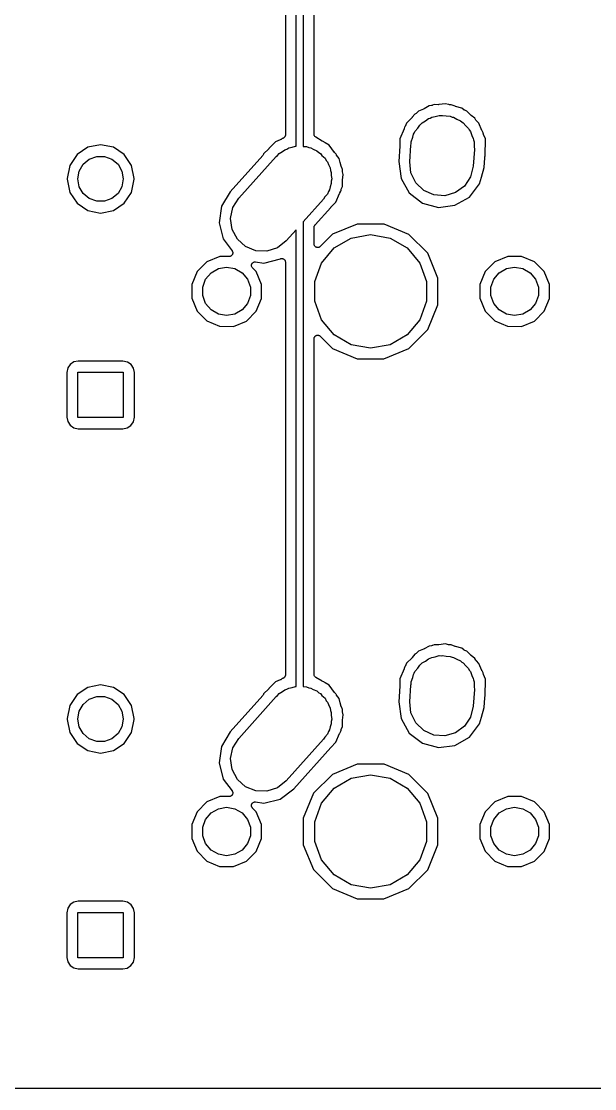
# Model space of a CAD drawing. Extents: x 29 to 257, y -104 to -29.
# Drawn here: x 82.93 to 103.15, y -104.32 to -66.67 of the extents above; entities that cross this region are included whole.
import ezdxf

# ---------------------------------------------------------------- set-up
doc = ezdxf.new("R2010")
doc.units = 0
doc.header["$MEASUREMENT"] = 0
doc.layers.add('BLACK', color=7, linetype='CONTINUOUS')

msp = doc.modelspace()

# ---------------------------------------------------------------- linework, layer by layer
at = {"layer": 'Black'}
for p, q in [((92.875, -54.6952), (92.875, -71.0895)), ((92.625, -71.0812), (92.625, -54.9739)), ((92.244, -56.1166), (92.244, -70.6794)), ((93.256, -70.655), (93.256, -60.0012)), ((97.4189, -69.6407), (97.4029, -69.6457)), ((97.4353, -69.6371), (97.4189, -69.6407)), ((97.4918, -69.6137), (97.4353, -69.6371)), ((97.6427, -69.6139), (97.4918, -69.6137)), ((97.6508, -69.6125), (97.6427, -69.6139)), ((97.659, -69.6128), (97.6508, -69.6125)), ((97.896, -69.5825), (97.659, -69.6128)), ((97.9966, -69.6098), (97.896, -69.5825)), ((98.0133, -69.6113), (97.9966, -69.6098)), ((98.0298, -69.6142), (98.0133, -69.6113)), ((98.0909, -69.6143), (98.0298, -69.6142)), ((98.2303, -69.6722), (98.0909, -69.6143)), ((96.8051, -69.9486), (96.7202, -70.0585)), ((96.853, -69.9212), (96.8051, -69.9486)), ((96.8658, -69.9105), (96.853, -69.9212)), ((96.8796, -69.9009), (96.8658, -69.9105)), ((96.938, -69.8425), (96.8796, -69.9009)), ((97.1182, -69.7681), (96.938, -69.8425)), ((97.1251, -69.7637), (97.1182, -69.7681)), ((97.1328, -69.7609), (97.1251, -69.7637)), ((97.3142, -69.657), (97.1328, -69.7609)), ((97.4029, -69.6457), (97.3142, -69.657)), ((97.531, -70.0364), (97.6717, -69.9959)), ((97.6717, -69.9959), (97.7356, -70.0003)), ((97.7356, -70.0003), (97.79, -69.9907)), ((97.79, -69.9907), (97.9142, -70.0126)), ((97.9142, -70.0126), (98.0615, -70.0228)), ((98.2383, -69.6739), (98.2303, -69.6722)), ((98.2457, -69.6774), (98.2383, -69.6739)), ((98.4622, -69.7362), (98.2457, -69.6774)), ((98.5389, -69.7955), (98.4622, -69.7362)), ((98.5538, -69.8033), (98.5389, -69.7955)), ((98.5679, -69.8123), (98.5538, -69.8033)), ((98.6442, -69.844), (98.5679, -69.8123)), ((98.7819, -69.982), (98.6442, -69.844)), ((98.7886, -69.9867), (98.7819, -69.982)), ((98.7941, -69.9927), (98.7886, -69.9867)), ((98.9264, -70.0949), (98.7941, -69.9927)), ((96.4581, -70.393), (96.4503, -70.4078)), ((96.4671, -70.3789), (96.4581, -70.393)), ((96.514, -70.2658), (96.4671, -70.3789)), ((96.7095, -70.0707), (96.514, -70.2658)), ((96.7142, -70.064), (96.7095, -70.0707)), ((96.7202, -70.0585), (96.7142, -70.064)), ((96.9096, -70.4391), (96.9804, -70.3339)), ((96.9804, -70.3339), (97.0252, -70.3012)), ((97.0252, -70.3012), (97.0641, -70.2549)), ((97.0641, -70.2549), (97.1837, -70.1858)), ((97.1837, -70.1858), (97.2962, -70.1039)), ((97.2962, -70.1039), (97.3548, -70.0871)), ((97.3548, -70.0871), (97.4038, -70.0588)), ((97.4038, -70.0588), (97.531, -70.0364)), ((98.0615, -70.0228), (98.1205, -70.049)), ((98.1205, -70.049), (98.1762, -70.0588)), ((98.1762, -70.0588), (98.2882, -70.1234)), ((98.2882, -70.1234), (98.4186, -70.1813)), ((98.4186, -70.1813), (98.4635, -70.2247)), ((98.4635, -70.2247), (98.5159, -70.2549)), ((98.5159, -70.2549), (98.6047, -70.3607)), ((98.6047, -70.3607), (98.6999, -70.4525)), ((98.9607, -70.1548), (98.9264, -70.0949)), ((98.9714, -70.1677), (98.9607, -70.1548)), ((98.981, -70.1814), (98.9714, -70.1677)), ((99.0675, -70.268), (98.981, -70.1814)), ((99.1729, -70.5233), (99.0675, -70.268)), ((92.2143, -70.761), (92.201, -70.7721)), ((92.2167, -70.7568), (92.2143, -70.761)), ((92.2202, -70.7534), (92.2167, -70.7568)), ((92.2277, -70.7378), (92.2202, -70.7534)), ((92.2363, -70.7228), (92.2277, -70.7378)), ((92.2372, -70.718), (92.2363, -70.7228)), ((92.2393, -70.7136), (92.2372, -70.718)), ((92.241, -70.6964), (92.2393, -70.7136)), ((92.244, -70.6794), (92.241, -70.6964)), ((93.2597, -70.676), (93.256, -70.655)), ((93.2632, -70.6971), (93.2597, -70.676)), ((93.2635, -70.6977), (93.2632, -70.6971)), ((93.2637, -70.6984), (93.2635, -70.6977)), ((93.2744, -70.717), (93.2637, -70.6984)), ((93.2848, -70.7355), (93.2744, -70.717)), ((93.2853, -70.736), (93.2848, -70.7355)), ((93.2857, -70.7366), (93.2853, -70.736)), ((93.3021, -70.7504), (93.2857, -70.7366)), ((93.3183, -70.7643), (93.3021, -70.7504)), ((93.5418, -70.8967), (93.3183, -70.7643)), ((96.4309, -70.4661), (96.2843, -70.8191)), ((96.4326, -70.4581), (96.4309, -70.4661)), ((96.4361, -70.4507), (96.4326, -70.4581)), ((96.4464, -70.4128), (96.4361, -70.4507)), ((96.4503, -70.4078), (96.4464, -70.4128)), ((96.6779, -70.9239), (96.7355, -70.7656)), ((96.7355, -70.7656), (96.7622, -70.658)), ((96.7622, -70.658), (96.7893, -70.6178)), ((96.7893, -70.6178), (96.812, -70.5554)), ((96.812, -70.5554), (96.9096, -70.4391)), ((98.6999, -70.4525), (98.7253, -70.5045)), ((98.7253, -70.5045), (98.768, -70.5554)), ((98.768, -70.5554), (98.8199, -70.698)), ((98.8199, -70.698), (98.8715, -70.8035)), ((99.1773, -70.5302), (99.1729, -70.5233)), ((99.1801, -70.5379), (99.1773, -70.5302)), ((99.218, -70.604), (99.1801, -70.5379)), ((99.2211, -70.6282), (99.218, -70.604)), ((99.226, -70.6442), (99.2211, -70.6282)), ((99.2297, -70.6605), (99.226, -70.6442)), ((99.2963, -70.8218), (99.2297, -70.6605)), ((85.274, -71.1168), (84.8917, -71.3723)), ((85.725, -71.0271), (85.274, -71.1168)), ((86.176, -71.1168), (85.725, -71.0271)), ((86.5583, -71.3723), (86.176, -71.1168)), ((91.898, -70.9225), (91.6604, -71.1597)), ((92.0637, -70.8541), (91.898, -70.9225)), ((92.0772, -70.8455), (92.0637, -70.8541)), ((92.0914, -70.8383), (92.0772, -70.8455)), ((92.1346, -70.806), (92.0914, -70.8383)), ((92.1485, -70.8024), (92.1346, -70.806)), ((92.1642, -70.7953), (92.1485, -70.8024)), ((92.1805, -70.7894), (92.1642, -70.7953)), ((92.1842, -70.7862), (92.1805, -70.7894)), ((92.1887, -70.7842), (92.1842, -70.7862)), ((92.201, -70.7721), (92.1887, -70.7842)), ((92.2934, -71.1794), (92.3638, -71.1388)), ((92.3638, -71.1388), (92.4808, -71.1182)), ((92.4808, -71.1182), (92.5969, -71.0802)), ((92.5969, -71.0802), (92.625, -71.0812)), ((92.875, -71.0895), (92.9874, -71.0932)), ((92.9874, -71.0932), (93.0732, -71.1277)), ((93.0732, -71.1277), (93.1362, -71.1388)), ((93.1362, -71.1388), (93.2174, -71.1857)), ((93.5502, -70.8999), (93.5418, -70.8967)), ((93.5578, -70.9048), (93.5502, -70.8999)), ((93.6042, -70.924), (93.5578, -70.9048)), ((93.6165, -70.9364), (93.6042, -70.924)), ((93.6296, -70.9456), (93.6165, -70.9364)), ((93.6417, -70.9559), (93.6296, -70.9456)), ((93.7883, -71.0428), (93.6417, -70.9559)), ((93.9803, -71.299), (93.7883, -71.0428)), ((96.2837, -71.0718), (96.2458, -71.6215)), ((96.284, -71.0632), (96.2833, -71.0674)), ((96.2833, -71.0674), (96.2837, -71.0718)), ((96.2843, -70.8191), (96.284, -71.0632)), ((96.6273, -71.628), (96.668, -71.0372)), ((96.668, -71.0372), (96.6779, -70.9976)), ((96.6779, -70.9976), (96.6779, -70.9239)), ((98.8715, -70.8035), (98.8769, -70.8546)), ((98.8769, -70.8546), (98.9021, -70.9239)), ((98.9021, -70.9239), (98.9021, -71.0924)), ((98.9021, -71.0924), (98.9127, -71.192)), ((99.2957, -71.4209), (99.2963, -70.8218)), ((84.8917, -71.3723), (84.6362, -71.7546)), ((85.325, -71.5354), (85.5861, -71.4403)), ((85.5861, -71.4403), (85.8639, -71.4403)), ((85.8639, -71.4403), (86.125, -71.5354)), ((86.8138, -71.7546), (86.5583, -71.3723)), ((91.4431, -71.4015), (90.2932, -72.683)), ((90.5973, -72.9147), (91.918, -71.4427)), ((91.4544, -71.3833), (91.4431, -71.4015)), ((91.4659, -71.3653), (91.4544, -71.3833)), ((91.474, -71.3458), (91.4659, -71.3653)), ((91.6542, -71.1659), (91.474, -71.3458)), ((91.6563, -71.163), (91.6542, -71.1659)), ((91.6591, -71.1608), (91.6563, -71.163)), ((91.6594, -71.1604), (91.6591, -71.1608)), ((91.6604, -71.1597), (91.6594, -71.1604)), ((91.918, -71.4427), (91.9637, -71.4069)), ((91.9637, -71.4069), (92.0241, -71.3349)), ((92.0241, -71.3349), (92.1432, -71.2662)), ((92.1432, -71.2662), (92.2255, -71.2016)), ((92.2255, -71.2016), (92.2934, -71.1794)), ((93.2174, -71.1857), (93.3499, -71.2389)), ((93.3499, -71.2389), (93.4225, -71.3041)), ((93.4225, -71.3041), (93.4759, -71.3349)), ((93.4759, -71.3349), (93.5339, -71.4041)), ((93.5339, -71.4041), (93.6407, -71.4999)), ((93.6407, -71.4999), (93.6868, -71.5863)), ((93.9868, -71.3051), (93.9803, -71.299)), ((93.992, -71.3125), (93.9868, -71.3051)), ((94.0275, -71.348), (93.992, -71.3125)), ((94.0341, -71.3642), (94.0275, -71.348)), ((94.0427, -71.3776), (94.0341, -71.3642)), ((94.0499, -71.3919), (94.0427, -71.3776)), ((94.1401, -71.5122), (94.0499, -71.3919)), ((94.1771, -71.6567), (94.1401, -71.5122)), ((98.9127, -71.192), (98.872, -71.7828)), ((99.2507, -71.8287), (99.274, -71.4905)), ((99.274, -71.4905), (99.279, -71.4705)), ((99.279, -71.4705), (99.2834, -71.4505)), ((99.2834, -71.4505), (99.2957, -71.4209)), ((84.6362, -71.7546), (84.544, -72.2181)), ((84.9732, -71.9546), (85.1122, -71.714)), ((85.1122, -71.714), (85.325, -71.5354)), ((86.125, -71.5354), (86.3378, -71.714)), ((86.3378, -71.714), (86.4768, -71.9546)), ((86.906, -72.2181), (86.8138, -71.7546)), ((93.6868, -71.5863), (93.728, -71.6354)), ((93.728, -71.6354), (93.7601, -71.7234)), ((93.7601, -71.7234), (93.8247, -71.8445)), ((93.8247, -71.8445), (93.8379, -71.9373)), ((94.2107, -71.7882), (94.1771, -71.6567)), ((94.2144, -71.7964), (94.2107, -71.7882)), ((94.2164, -71.8052), (94.2144, -71.7964)), ((94.2563, -71.9018), (94.2164, -71.8052)), ((96.2458, -71.6215), (96.322, -72.216)), ((96.6685, -72.0165), (96.6273, -71.628)), ((98.872, -71.7828), (98.7778, -72.162)), ((99.1574, -72.1723), (99.2507, -71.8287)), ((84.544, -72.2181), (84.544, -72.2444)), ((84.544, -72.2444), (84.6362, -72.7079)), ((84.925, -72.2282), (84.9732, -71.9546)), ((84.925, -72.2343), (84.925, -72.2282)), ((84.9732, -72.5079), (84.925, -72.2343)), ((86.4768, -71.9546), (86.525, -72.2282)), ((86.525, -72.2343), (86.4768, -72.5079)), ((86.525, -72.2282), (86.525, -72.2343)), ((86.8138, -72.7079), (86.906, -72.2444)), ((86.906, -72.2444), (86.906, -72.2181)), ((93.8379, -71.9373), (93.8621, -72.0039)), ((93.8621, -72.0039), (93.8621, -72.1076)), ((93.8621, -72.1076), (93.8798, -72.2313)), ((93.8798, -72.2313), (93.8621, -72.3149)), ((94.2562, -71.95), (94.2563, -71.9018)), ((94.259, -71.9657), (94.2562, -71.95)), ((94.2572, -72.2783), (94.2855, -72.0806)), ((94.2602, -71.9816), (94.259, -71.9657)), ((94.2855, -72.0806), (94.2602, -71.9816)), ((96.322, -72.216), (96.6136, -72.7251)), ((96.8401, -72.3675), (96.6685, -72.0165)), ((98.7778, -72.162), (98.5596, -72.4861)), ((99.0936, -72.4072), (99.1574, -72.1723)), ((85.1122, -72.7485), (84.9732, -72.5079)), ((86.4768, -72.5079), (86.3378, -72.7485)), ((93.7992, -72.6136), (93.7601, -72.6764)), ((93.8215, -72.5078), (93.7992, -72.6136)), ((93.8621, -72.3961), (93.8215, -72.5078)), ((93.8621, -72.3149), (93.8621, -72.3961)), ((94.2023, -72.6613), (94.207, -72.6286)), ((94.207, -72.6286), (94.212, -72.6134)), ((94.212, -72.6134), (94.2155, -72.5979)), ((94.2155, -72.5979), (94.2557, -72.5009)), ((94.2557, -72.5009), (94.2559, -72.2962)), ((94.2559, -72.2962), (94.2575, -72.2873)), ((94.2575, -72.2873), (94.2572, -72.2783)), ((97.1214, -72.6387), (96.8401, -72.3675)), ((97.4785, -72.7972), (97.1214, -72.6387)), ((98.5596, -72.4861), (98.2438, -72.7161)), ((98.7349, -72.8714), (99.0936, -72.4072)), ((84.6362, -72.7079), (84.8917, -73.0902)), ((85.325, -72.9271), (85.1122, -72.7485)), ((85.5861, -73.0222), (85.325, -72.9271)), ((85.8639, -73.0222), (85.5861, -73.0222)), ((86.125, -72.9271), (85.8639, -73.0222)), ((86.3378, -72.7485), (86.125, -72.9271)), ((86.5583, -73.0902), (86.8138, -72.7079)), ((90.2932, -72.683), (89.9877, -73.1987)), ((90.3908, -73.2464), (90.5973, -72.9147)), ((93.5927, -72.9453), (92.875, -73.7452)), ((93.6396, -72.87), (93.5927, -72.9453)), ((93.728, -72.7646), (93.6396, -72.87)), ((93.7601, -72.6764), (93.728, -72.7646)), ((94.026, -73.0542), (94.1547, -72.7441)), ((94.1547, -72.7441), (94.1596, -72.7365)), ((94.1596, -72.7365), (94.1628, -72.7281)), ((94.1628, -72.7281), (94.2023, -72.6613)), ((96.6136, -72.7251), (97.0778, -73.0838)), ((97.8683, -72.8241), (97.4785, -72.7972)), ((98.2438, -72.7161), (97.8683, -72.8241)), ((98.2258, -73.163), (98.7349, -72.8714)), ((84.8917, -73.0902), (85.274, -73.3457)), ((85.274, -73.3457), (85.725, -73.4354)), ((85.725, -73.4354), (86.176, -73.3457)), ((86.176, -73.3457), (86.5583, -73.0902)), ((89.9877, -73.1987), (89.9045, -73.7794)), ((90.3102, -73.6287), (90.3908, -73.2464)), ((93.2885, -73.8549), (93.8409, -73.2392)), ((93.8409, -73.2392), (93.8437, -73.237)), ((93.8437, -73.237), (93.8457, -73.2341)), ((93.8457, -73.2341), (94.026, -73.0542)), ((97.0778, -73.0838), (97.644, -73.2375)), ((97.644, -73.2375), (98.2258, -73.163)), ((89.9045, -73.7794), (90.0499, -74.3478)), ((90.3653, -74.0155), (90.3102, -73.6287)), ((92.875, -73.7452), (92.875, -90.1395)), ((90.5493, -74.3601), (90.3653, -74.0155)), ((92.625, -74.0239), (92.272, -74.4173)), ((92.625, -90.1312), (92.625, -74.0239)), ((93.256, -73.9397), (93.2564, -73.9376)), ((93.256, -74.5286), (93.256, -73.9397)), ((93.2561, -73.9355), (93.2602, -73.916)), ((93.2564, -73.9376), (93.2561, -73.9355)), ((93.2602, -73.916), (93.2637, -73.8963)), ((93.2637, -73.8963), (93.2647, -73.8944)), ((93.2647, -73.8944), (93.2652, -73.8924)), ((93.2652, -73.8924), (93.2757, -73.8754)), ((93.2757, -73.8754), (93.2857, -73.8581)), ((93.2857, -73.8581), (93.2873, -73.8567)), ((93.2873, -73.8567), (93.2885, -73.8549)), ((94.7797, -73.8247), (93.9065, -74.1855)), ((95.7245, -73.8255), (94.7797, -73.8247)), ((96.597, -74.1878), (95.7245, -73.8255)), ((90.0499, -74.3478), (90.3626, -74.765)), ((90.8401, -74.6211), (90.5493, -74.3601)), ((92.272, -74.4173), (91.9645, -74.6584)), ((93.2589, -74.5449), (93.256, -74.5286)), ((93.9065, -74.1855), (93.4727, -74.6185)), ((93.9634, -74.6667), (94.5654, -74.3192)), ((94.5654, -74.3192), (95.25, -74.1985)), ((95.25, -74.1985), (95.9346, -74.3192)), ((95.9346, -74.3192), (96.5365, -74.6667)), ((97.2645, -74.8565), (96.597, -74.1878)), ((90.3709, -74.9048), (90.3616, -74.9159)), ((90.3626, -74.765), (90.3661, -74.7719)), ((90.3661, -74.7719), (90.371, -74.7778)), ((90.3735, -74.8976), (90.3709, -74.9048)), ((90.371, -74.7778), (90.376, -74.7914)), ((90.3777, -74.8911), (90.3735, -74.8976)), ((90.376, -74.7914), (90.3825, -74.8044)), ((90.381, -74.877), (90.3777, -74.8911)), ((90.386, -74.8633), (90.381, -74.877)), ((90.3825, -74.8044), (90.3834, -74.812)), ((90.3834, -74.812), (90.3861, -74.8192)), ((90.3861, -74.8192), (90.386, -74.8337)), ((90.386, -74.8337), (90.3878, -74.8482)), ((90.3878, -74.8482), (90.386, -74.8557)), ((90.386, -74.8557), (90.386, -74.8633)), ((91.2026, -74.7668), (90.8401, -74.6211)), ((91.5931, -74.7798), (91.2026, -74.7668)), ((91.9645, -74.6584), (91.5931, -74.7798)), ((93.2603, -74.5614), (93.2589, -74.5449)), ((93.2627, -74.5665), (93.2603, -74.5614)), ((93.2637, -74.572), (93.2627, -74.5665)), ((93.2719, -74.5864), (93.2637, -74.572)), ((93.2789, -74.6014), (93.2719, -74.5864)), ((93.2829, -74.6054), (93.2789, -74.6014)), ((93.2857, -74.6102), (93.2829, -74.6054)), ((93.2984, -74.6209), (93.2857, -74.6102)), ((93.3101, -74.6326), (93.2984, -74.6209)), ((93.3152, -74.635), (93.3101, -74.6326)), ((93.3195, -74.6386), (93.3152, -74.635)), ((93.335, -74.6442), (93.3195, -74.6386)), ((93.35, -74.6513), (93.335, -74.6442)), ((93.3556, -74.6517), (93.35, -74.6513)), ((93.3609, -74.6537), (93.3556, -74.6517)), ((93.3775, -74.6537), (93.3609, -74.6537)), ((93.394, -74.6551), (93.3775, -74.6537)), ((93.3994, -74.6537), (93.394, -74.6551)), ((93.4051, -74.6537), (93.3994, -74.6537)), ((93.4206, -74.648), (93.4051, -74.6537)), ((93.4366, -74.6438), (93.4206, -74.648)), ((93.4412, -74.6405), (93.4366, -74.6438)), ((93.4465, -74.6386), (93.4412, -74.6405)), ((93.4592, -74.628), (93.4465, -74.6386)), ((93.4727, -74.6185), (93.4592, -74.628)), ((93.5166, -75.1992), (93.9634, -74.6667)), ((96.5365, -74.6667), (96.9834, -75.1992)), ((97.6253, -75.7297), (97.2645, -74.8565)), ((89.4731, -75.155), (89.1263, -75.5013)), ((89.926, -74.9679), (89.4731, -75.155)), ((90.2609, -74.9682), (89.926, -74.9679)), ((90.2684, -74.9668), (90.2609, -74.9682)), ((90.2761, -74.9673), (90.2684, -74.9668)), ((90.29, -74.9631), (90.2761, -74.9673)), ((90.3043, -74.9606), (90.29, -74.9631)), ((90.311, -74.9567), (90.3043, -74.9606)), ((90.3183, -74.9545), (90.311, -74.9567)), ((90.3299, -74.9458), (90.3183, -74.9545)), ((90.3425, -74.9385), (90.3299, -74.9458)), ((90.3475, -74.9327), (90.3425, -74.9385)), ((90.3536, -74.928), (90.3475, -74.9327)), ((90.3616, -74.9159), (90.3536, -74.928)), ((91.0477, -75.2871), (91.0504, -75.2686)), ((91.0485, -75.2905), (91.0477, -75.2871)), ((91.0504, -75.2686), (91.052, -75.25)), ((91.052, -75.25), (91.0535, -75.2469)), ((91.0535, -75.2469), (91.054, -75.2434)), ((91.054, -75.2434), (91.0628, -75.227)), ((91.0628, -75.227), (91.0707, -75.21)), ((91.0707, -75.21), (91.0732, -75.2076)), ((91.0732, -75.2076), (91.0748, -75.2045)), ((91.0748, -75.2045), (91.0887, -75.1921)), ((91.0887, -75.1921), (91.1019, -75.1789)), ((91.1019, -75.1789), (91.1051, -75.1774)), ((91.1051, -75.1774), (91.1077, -75.1751)), ((91.1077, -75.1751), (91.125, -75.1681)), ((91.125, -75.1681), (91.1419, -75.1603)), ((91.1419, -75.1603), (91.1454, -75.16)), ((91.1454, -75.16), (91.1486, -75.1587)), ((91.1486, -75.1587), (91.1673, -75.1581)), ((91.1673, -75.1581), (91.1859, -75.1565)), ((91.1859, -75.1565), (91.1892, -75.1574)), ((91.1892, -75.1574), (91.1927, -75.1573)), ((91.1927, -75.1573), (91.4871, -75.1994)), ((91.4871, -75.1994), (92.0696, -75.0504)), ((92.0696, -75.0504), (92.0802, -75.0451)), ((92.0802, -75.0451), (92.0878, -75.0441)), ((92.0878, -75.0441), (92.0949, -75.0415)), ((92.0949, -75.0415), (92.1095, -75.0415)), ((92.1095, -75.0415), (92.124, -75.0398)), ((92.124, -75.0398), (92.1314, -75.0415)), ((92.1314, -75.0415), (92.1391, -75.0415)), ((92.1391, -75.0415), (92.1527, -75.0465)), ((92.1527, -75.0465), (92.1669, -75.0498)), ((92.1669, -75.0498), (92.1733, -75.054)), ((92.1733, -75.054), (92.1805, -75.0566)), ((92.1805, -75.0566), (92.1917, -75.066)), ((92.1917, -75.066), (92.2039, -75.074)), ((92.2039, -75.074), (92.2084, -75.0801)), ((92.2084, -75.0801), (92.2143, -75.085)), ((92.2143, -75.085), (92.2216, -75.0976)), ((92.2216, -75.0976), (92.2303, -75.1092)), ((92.2303, -75.1092), (92.2325, -75.1166)), ((92.2325, -75.1166), (92.2363, -75.1232)), ((92.2363, -75.1232), (92.2389, -75.1375)), ((92.2389, -75.1375), (92.2431, -75.1515)), ((92.2431, -75.1515), (92.2427, -75.1591)), ((92.2427, -75.1591), (92.244, -75.1666)), ((92.244, -75.1666), (92.244, -89.7294)), ((93.2789, -75.8524), (93.5166, -75.1992)), ((96.9834, -75.1992), (97.2211, -75.8524)), ((99.6331, -75.155), (99.2863, -75.5013)), ((100.086, -74.9679), (99.6331, -75.155)), ((100.576, -74.9683), (100.086, -74.9679)), ((101.029, -75.1563), (100.576, -74.9683)), ((101.375, -75.5031), (101.029, -75.1563)), ((89.1263, -75.5013), (88.9383, -75.9539)), ((89.4303, -75.7729), (89.621, -75.5457)), ((89.621, -75.5457), (89.8779, -75.3974)), ((89.8779, -75.3974), (90.17, -75.3458)), ((90.17, -75.3458), (90.4621, -75.3974)), ((90.4621, -75.3974), (90.719, -75.5457)), ((90.719, -75.5457), (90.9097, -75.7729)), ((91.0481, -75.2939), (91.0485, -75.2905)), ((91.053, -75.312), (91.0481, -75.2939)), ((91.0568, -75.3302), (91.053, -75.312)), ((91.0586, -75.3332), (91.0568, -75.3302)), ((91.0595, -75.3365), (91.0586, -75.3332)), ((91.0702, -75.3519), (91.0595, -75.3365)), ((91.0801, -75.3677), (91.0702, -75.3519)), ((91.0828, -75.3699), (91.0801, -75.3677)), ((91.0848, -75.3727), (91.0828, -75.3699)), ((91.215, -75.5031), (91.0848, -75.3727)), ((91.4021, -75.956), (91.215, -75.5031)), ((99.2863, -75.5013), (99.0983, -75.9539)), ((99.5903, -75.7729), (99.781, -75.5457)), ((99.781, -75.5457), (100.038, -75.3974)), ((100.038, -75.3974), (100.33, -75.3458)), ((100.33, -75.3458), (100.622, -75.3974)), ((100.622, -75.3974), (100.879, -75.5457)), ((100.879, -75.5457), (101.07, -75.7729)), ((101.562, -75.956), (101.375, -75.5031)), ((88.9383, -75.9539), (88.9379, -76.444)), ((89.3288, -76.0517), (89.4303, -75.7729)), ((90.9097, -75.7729), (91.0112, -76.0517)), ((91.4017, -76.4461), (91.4021, -75.956)), ((93.2789, -76.5476), (93.2789, -75.8524)), ((97.2211, -75.8524), (97.2211, -76.5476)), ((97.6247, -76.469), (97.6253, -75.7297)), ((99.0983, -75.9539), (99.0979, -76.444)), ((99.4888, -76.0517), (99.5903, -75.7729)), ((101.07, -75.7729), (101.171, -76.0517)), ((101.562, -76.4461), (101.562, -75.956)), ((89.3288, -76.3483), (89.3288, -76.0517)), ((89.4303, -76.6271), (89.3288, -76.3483)), ((91.0112, -76.3483), (90.9097, -76.6271)), ((91.0112, -76.0517), (91.0112, -76.3483)), ((99.4888, -76.3483), (99.4888, -76.0517)), ((99.5903, -76.6271), (99.4888, -76.3483)), ((101.171, -76.3483), (101.07, -76.6271)), ((101.171, -76.0517), (101.171, -76.3483)), ((88.9379, -76.444), (89.125, -76.8969)), ((89.621, -76.8543), (89.4303, -76.6271)), ((90.9097, -76.6271), (90.719, -76.8543)), ((91.2137, -76.8987), (91.4017, -76.4461)), ((93.5166, -77.2008), (93.2789, -76.5476)), ((97.2211, -76.5476), (96.9834, -77.2008)), ((97.2622, -77.547), (97.6245, -76.6745)), ((97.6245, -76.6745), (97.6247, -76.469)), ((99.0979, -76.444), (99.285, -76.8969)), ((99.781, -76.8543), (99.5903, -76.6271)), ((101.07, -76.6271), (100.879, -76.8543)), ((101.374, -76.8987), (101.562, -76.4461)), ((89.125, -76.8969), (89.4713, -77.2437)), ((89.8779, -77.0026), (89.621, -76.8543)), ((90.17, -77.0541), (89.8779, -77.0026)), ((90.4621, -77.0026), (90.17, -77.0541)), ((90.719, -76.8543), (90.4621, -77.0026)), ((90.8669, -77.245), (91.2137, -76.8987)), ((99.285, -76.8969), (99.6313, -77.2437)), ((100.038, -77.0026), (99.781, -76.8543)), ((100.33, -77.0541), (100.038, -77.0026)), ((100.622, -77.0026), (100.33, -77.0541)), ((100.879, -76.8543), (100.622, -77.0026)), ((101.027, -77.245), (101.374, -76.8987)), ((89.4713, -77.2437), (89.9239, -77.4317)), ((89.9239, -77.4317), (90.414, -77.4321)), ((90.414, -77.4321), (90.8669, -77.245)), ((93.9634, -77.7332), (93.5166, -77.2008)), ((96.9834, -77.2008), (96.5365, -77.7332)), ((99.6313, -77.2437), (100.084, -77.4317)), ((100.084, -77.4317), (100.574, -77.4321)), ((100.574, -77.4321), (101.027, -77.245)), ((93.256, -77.8711), (93.2589, -77.8547)), ((93.256, -79.0512), (93.256, -77.8711)), ((93.2589, -77.8547), (93.2604, -77.8381)), ((93.2604, -77.8381), (93.2627, -77.8331)), ((93.2627, -77.8331), (93.2637, -77.8276)), ((93.2637, -77.8276), (93.272, -77.8132)), ((93.272, -77.8132), (93.279, -77.7981)), ((93.279, -77.7981), (93.2829, -77.7942)), ((93.2829, -77.7942), (93.2857, -77.7894)), ((93.2857, -77.7894), (93.2985, -77.7787)), ((93.2985, -77.7787), (93.3102, -77.767)), ((93.3102, -77.767), (93.3153, -77.7646)), ((93.3153, -77.7646), (93.3195, -77.7611)), ((93.3195, -77.7611), (93.3351, -77.7554)), ((93.3351, -77.7554), (93.3502, -77.7484)), ((93.3502, -77.7484), (93.3557, -77.7479)), ((93.3557, -77.7479), (93.3609, -77.746)), ((93.3609, -77.746), (93.3776, -77.746)), ((93.3776, -77.746), (93.3942, -77.7445)), ((93.3942, -77.7445), (93.3995, -77.746)), ((93.3995, -77.746), (93.4051, -77.746)), ((93.4051, -77.746), (93.4207, -77.7517)), ((93.4207, -77.7517), (93.4368, -77.756)), ((93.4368, -77.756), (93.4413, -77.7592)), ((93.4413, -77.7592), (93.4465, -77.7611)), ((93.4465, -77.7611), (93.4592, -77.7718)), ((93.4592, -77.7718), (93.4729, -77.7813)), ((93.4729, -77.7813), (93.903, -78.2122)), ((94.5654, -78.0808), (93.9634, -77.7332)), ((96.5365, -77.7332), (95.9346, -78.0808)), ((96.5935, -78.2145), (97.2622, -77.547)), ((93.903, -78.2122), (94.7755, -78.5745)), ((95.25, -78.2015), (94.5654, -78.0808)), ((95.9346, -78.0808), (95.25, -78.2015)), ((95.7203, -78.5753), (96.5935, -78.2145)), ((84.9368, -78.6603), (84.7846, -78.6889)), ((86.5123, -78.6603), (84.9368, -78.6603)), ((86.6761, -78.6935), (86.5123, -78.6603)), ((94.7755, -78.5745), (95.7203, -78.5753)), ((84.5672, -78.9002), (84.534, -79.064)), ((84.6542, -78.7729), (84.5672, -78.9002)), ((84.7846, -78.6889), (84.6542, -78.7729)), ((84.925, -80.6512), (84.925, -79.0512)), ((84.925, -79.0512), (86.525, -79.0512)), ((86.525, -79.0512), (86.525, -80.6512)), ((86.8034, -78.7804), (86.6761, -78.6935)), ((86.8873, -78.9109), (86.8034, -78.7804)), ((86.916, -79.0631), (86.8873, -78.9109)), ((93.256, -89.705), (93.256, -79.0512)), ((84.534, -79.064), (84.534, -80.6394)), ((86.916, -80.6385), (86.916, -79.0631)), ((84.534, -80.6394), (84.5627, -80.7916)), ((84.5627, -80.7916), (84.6466, -80.9221)), ((84.6466, -80.9221), (84.7739, -81.009)), ((86.525, -80.6512), (84.925, -80.6512)), ((86.6654, -81.0136), (86.7958, -80.9296)), ((86.7958, -80.9296), (86.8828, -80.8023)), ((86.8828, -80.8023), (86.916, -80.6385)), ((84.7739, -81.009), (84.9377, -81.0422)), ((84.9377, -81.0422), (86.5132, -81.0422)), ((86.5132, -81.0422), (86.6654, -81.0136)), ((97.1182, -88.8181), (96.938, -88.8925)), ((97.1251, -88.8137), (97.1182, -88.8181)), ((97.1328, -88.8109), (97.1251, -88.8137)), ((97.3142, -88.707), (97.1328, -88.8109)), ((97.4029, -88.6957), (97.3142, -88.707)), ((97.4189, -88.6907), (97.4029, -88.6957)), ((97.4353, -88.6871), (97.4189, -88.6907)), ((97.4918, -88.6637), (97.4353, -88.6871)), ((97.6427, -88.6639), (97.4918, -88.6637)), ((97.6508, -88.6625), (97.6427, -88.6639)), ((97.659, -88.6628), (97.6508, -88.6625)), ((97.896, -88.6325), (97.659, -88.6628)), ((97.9966, -88.6598), (97.896, -88.6325)), ((98.0133, -88.6613), (97.9966, -88.6598)), ((98.0298, -88.6642), (98.0133, -88.6613)), ((98.0909, -88.6643), (98.0298, -88.6642)), ((98.2303, -88.7222), (98.0909, -88.6643)), ((98.2383, -88.7239), (98.2303, -88.7222)), ((98.2457, -88.7274), (98.2383, -88.7239)), ((98.4622, -88.7862), (98.2457, -88.7274)), ((98.5389, -88.8455), (98.4622, -88.7862)), ((96.7095, -89.1207), (96.514, -89.3158)), ((96.7142, -89.114), (96.7095, -89.1207)), ((96.7202, -89.1085), (96.7142, -89.114)), ((96.8051, -88.9986), (96.7202, -89.1085)), ((96.853, -88.9712), (96.8051, -88.9986)), ((96.8658, -88.9605), (96.853, -88.9712)), ((96.8796, -88.9509), (96.8658, -88.9605)), ((96.938, -88.8925), (96.8796, -88.9509)), ((97.1837, -89.2358), (97.2962, -89.1539)), ((97.2962, -89.1539), (97.3548, -89.1371)), ((97.3548, -89.1371), (97.4038, -89.1088)), ((97.4038, -89.1088), (97.531, -89.0864)), ((97.531, -89.0864), (97.6717, -89.0459)), ((97.6717, -89.0459), (97.7356, -89.0503)), ((97.7356, -89.0503), (97.79, -89.0407)), ((97.79, -89.0407), (97.9142, -89.0626)), ((97.9142, -89.0626), (98.0615, -89.0728)), ((98.0615, -89.0728), (98.1205, -89.099)), ((98.1205, -89.099), (98.1762, -89.1088)), ((98.1762, -89.1088), (98.2882, -89.1734)), ((98.2882, -89.1734), (98.4186, -89.2313)), ((98.5538, -88.8533), (98.5389, -88.8455)), ((98.5679, -88.8623), (98.5538, -88.8533)), ((98.6442, -88.894), (98.5679, -88.8623)), ((98.7819, -89.032), (98.6442, -88.894)), ((98.7886, -89.0367), (98.7819, -89.032)), ((98.7941, -89.0427), (98.7886, -89.0367)), ((98.9264, -89.1449), (98.7941, -89.0427)), ((98.9607, -89.2048), (98.9264, -89.1449)), ((98.9714, -89.2177), (98.9607, -89.2048)), ((96.4309, -89.5161), (96.2843, -89.8691)), ((96.4326, -89.5081), (96.4309, -89.5161)), ((96.4361, -89.5007), (96.4326, -89.5081)), ((96.4464, -89.4628), (96.4361, -89.5007)), ((96.4503, -89.4578), (96.4464, -89.4628)), ((96.4581, -89.443), (96.4503, -89.4578)), ((96.4671, -89.4289), (96.4581, -89.443)), ((96.514, -89.3158), (96.4671, -89.4289)), ((96.812, -89.6054), (96.9096, -89.4891)), ((96.9096, -89.4891), (96.9804, -89.3839)), ((96.9804, -89.3839), (97.0252, -89.3512)), ((97.0252, -89.3512), (97.0641, -89.3049)), ((97.0641, -89.3049), (97.1837, -89.2358)), ((98.4186, -89.2313), (98.4635, -89.2747)), ((98.4635, -89.2747), (98.5159, -89.3049)), ((98.5159, -89.3049), (98.6047, -89.4107)), ((98.6047, -89.4107), (98.6999, -89.5025)), ((98.6999, -89.5025), (98.7253, -89.5545)), ((98.7253, -89.5545), (98.768, -89.6054)), ((98.981, -89.2314), (98.9714, -89.2177)), ((99.0675, -89.318), (98.981, -89.2314)), ((99.1729, -89.5733), (99.0675, -89.318)), ((99.1773, -89.5802), (99.1729, -89.5733)), ((99.1801, -89.5879), (99.1773, -89.5802)), ((99.218, -89.654), (99.1801, -89.5879)), ((92.0637, -89.9041), (91.898, -89.9725)), ((92.0772, -89.8955), (92.0637, -89.9041)), ((92.0914, -89.8883), (92.0772, -89.8955)), ((92.1346, -89.856), (92.0914, -89.8883)), ((92.1485, -89.8524), (92.1346, -89.856)), ((92.1642, -89.8453), (92.1485, -89.8524)), ((92.1805, -89.8394), (92.1642, -89.8453)), ((92.1842, -89.8362), (92.1805, -89.8394)), ((92.1887, -89.8342), (92.1842, -89.8362)), ((92.201, -89.8221), (92.1887, -89.8342)), ((92.2143, -89.811), (92.201, -89.8221)), ((92.2167, -89.8068), (92.2143, -89.811)), ((92.2202, -89.8034), (92.2167, -89.8068)), ((92.2277, -89.7878), (92.2202, -89.8034)), ((92.2363, -89.7728), (92.2277, -89.7878)), ((92.2372, -89.768), (92.2363, -89.7728)), ((92.2393, -89.7636), (92.2372, -89.768)), ((92.241, -89.7464), (92.2393, -89.7636)), ((92.244, -89.7294), (92.241, -89.7464)), ((93.2597, -89.726), (93.256, -89.705)), ((93.2632, -89.7471), (93.2597, -89.726)), ((93.2635, -89.7477), (93.2632, -89.7471)), ((93.2637, -89.7484), (93.2635, -89.7477)), ((93.2744, -89.767), (93.2637, -89.7484)), ((93.2848, -89.7855), (93.2744, -89.767)), ((93.2853, -89.786), (93.2848, -89.7855)), ((93.2857, -89.7866), (93.2853, -89.786)), ((93.3021, -89.8004), (93.2857, -89.7866)), ((93.3183, -89.8143), (93.3021, -89.8004)), ((93.5418, -89.9467), (93.3183, -89.8143)), ((93.5502, -89.9499), (93.5418, -89.9467)), ((93.5578, -89.9548), (93.5502, -89.9499)), ((93.6042, -89.974), (93.5578, -89.9548)), ((96.2843, -89.8691), (96.284, -90.1132)), ((96.6779, -89.9739), (96.7355, -89.8156)), ((96.7355, -89.8156), (96.7622, -89.708)), ((96.7622, -89.708), (96.7893, -89.6678)), ((96.7893, -89.6678), (96.812, -89.6054)), ((98.768, -89.6054), (98.8199, -89.748)), ((98.8199, -89.748), (98.8715, -89.8535)), ((98.8715, -89.8535), (98.8769, -89.9046)), ((98.8769, -89.9046), (98.9021, -89.9739)), ((99.2211, -89.6782), (99.218, -89.654)), ((99.226, -89.6942), (99.2211, -89.6782)), ((99.2297, -89.7105), (99.226, -89.6942)), ((99.2963, -89.8718), (99.2297, -89.7105)), ((99.2957, -90.4709), (99.2963, -89.8718)), ((85.274, -90.1668), (84.8917, -90.4223)), ((85.725, -90.0771), (85.274, -90.1668)), ((86.176, -90.1668), (85.725, -90.0771)), ((86.5583, -90.4223), (86.176, -90.1668)), ((91.6542, -90.2159), (91.474, -90.3958)), ((91.6563, -90.213), (91.6542, -90.2159)), ((91.6591, -90.2108), (91.6563, -90.213)), ((91.6594, -90.2104), (91.6591, -90.2108)), ((91.6604, -90.2097), (91.6594, -90.2104)), ((91.898, -89.9725), (91.6604, -90.2097)), ((92.0241, -90.3849), (92.1432, -90.3162)), ((92.1432, -90.3162), (92.2255, -90.2516)), ((92.2255, -90.2516), (92.2934, -90.2294)), ((92.2934, -90.2294), (92.3638, -90.1888)), ((92.3638, -90.1888), (92.4808, -90.1682)), ((92.4808, -90.1682), (92.5969, -90.1302)), ((92.5969, -90.1302), (92.625, -90.1312)), ((92.875, -90.1395), (92.9874, -90.1432)), ((92.9874, -90.1432), (93.0732, -90.1777)), ((93.0732, -90.1777), (93.1362, -90.1888)), ((93.1362, -90.1888), (93.2174, -90.2357)), ((93.2174, -90.2357), (93.3499, -90.2889)), ((93.3499, -90.2889), (93.4225, -90.3541)), ((93.6165, -89.9864), (93.6042, -89.974)), ((93.6296, -89.9956), (93.6165, -89.9864)), ((93.6417, -90.0059), (93.6296, -89.9956)), ((93.7883, -90.0928), (93.6417, -90.0059)), ((93.9803, -90.349), (93.7883, -90.0928)), ((96.2837, -90.1218), (96.2458, -90.6715)), ((96.284, -90.1132), (96.2833, -90.1174)), ((96.2833, -90.1174), (96.2837, -90.1218)), ((96.6273, -90.678), (96.668, -90.0872)), ((96.668, -90.0872), (96.6779, -90.0476)), ((96.6779, -90.0476), (96.6779, -89.9739)), ((98.9127, -90.242), (98.872, -90.8328)), ((98.9021, -89.9739), (98.9021, -90.1424)), ((98.9021, -90.1424), (98.9127, -90.242)), ((84.8917, -90.4223), (84.6362, -90.8046)), ((85.1122, -90.764), (85.325, -90.5854)), ((85.325, -90.5854), (85.5861, -90.4903)), ((85.5861, -90.4903), (85.8639, -90.4903)), ((85.8639, -90.4903), (86.125, -90.5854)), ((86.125, -90.5854), (86.3378, -90.764)), ((86.8138, -90.8046), (86.5583, -90.4223)), ((91.4431, -90.4515), (90.2932, -91.733)), ((90.5973, -91.9647), (91.918, -90.4927)), ((91.4544, -90.4333), (91.4431, -90.4515)), ((91.4659, -90.4153), (91.4544, -90.4333)), ((91.474, -90.3958), (91.4659, -90.4153)), ((91.918, -90.4927), (91.9637, -90.4569)), ((91.9637, -90.4569), (92.0241, -90.3849)), ((93.4225, -90.3541), (93.4759, -90.3849)), ((93.4759, -90.3849), (93.5339, -90.4541)), ((93.5339, -90.4541), (93.6407, -90.5499)), ((93.6407, -90.5499), (93.6868, -90.6363)), ((93.6868, -90.6363), (93.728, -90.6854)), ((93.728, -90.6854), (93.7601, -90.7734)), ((93.9868, -90.3551), (93.9803, -90.349)), ((93.992, -90.3625), (93.9868, -90.3551)), ((94.0275, -90.398), (93.992, -90.3625)), ((94.0341, -90.4142), (94.0275, -90.398)), ((94.0427, -90.4276), (94.0341, -90.4142)), ((94.0499, -90.4419), (94.0427, -90.4276)), ((94.1401, -90.5622), (94.0499, -90.4419)), ((94.1771, -90.7067), (94.1401, -90.5622)), ((94.2107, -90.8382), (94.1771, -90.7067)), ((94.1771, -90.7067), (94.1771, -90.7067)), ((96.2458, -90.6715), (96.322, -91.266)), ((96.6685, -91.0665), (96.6273, -90.678)), ((99.2507, -90.8787), (99.274, -90.5405)), ((99.274, -90.5405), (99.279, -90.5205)), ((99.279, -90.5205), (99.2834, -90.5005)), ((99.2834, -90.5005), (99.2957, -90.4709)), ((84.6362, -90.8046), (84.544, -91.2681)), ((84.925, -91.2782), (84.9732, -91.0046)), ((84.9732, -91.0046), (85.1122, -90.764)), ((86.3378, -90.764), (86.4768, -91.0046)), ((86.4768, -91.0046), (86.525, -91.2782)), ((86.906, -91.2681), (86.8138, -90.8046)), ((93.7601, -90.7734), (93.8247, -90.8945)), ((93.8247, -90.8945), (93.8379, -90.9873)), ((93.8379, -90.9873), (93.8621, -91.0539)), ((93.8621, -91.0539), (93.8621, -91.1576)), ((94.2144, -90.8464), (94.2107, -90.8382)), ((94.2164, -90.8552), (94.2144, -90.8464)), ((94.2563, -90.9518), (94.2164, -90.8552)), ((94.2562, -91), (94.2563, -90.9518)), ((94.259, -91.0157), (94.2562, -91)), ((94.2602, -91.0316), (94.259, -91.0157)), ((94.2855, -91.1306), (94.2602, -91.0316)), ((96.8401, -91.4175), (96.6685, -91.0665)), ((98.872, -90.8328), (98.7778, -91.212)), ((99.1574, -91.2223), (99.2507, -90.8787)), ((84.544, -91.2681), (84.544, -91.2944)), ((84.544, -91.2944), (84.6362, -91.7579)), ((84.925, -91.2843), (84.925, -91.2782)), ((84.9732, -91.5579), (84.925, -91.2843)), ((86.525, -91.2843), (86.4768, -91.5579)), ((86.525, -91.2782), (86.525, -91.2843)), ((86.8138, -91.7579), (86.906, -91.2944)), ((86.906, -91.2944), (86.906, -91.2681)), ((93.8621, -91.4461), (93.8215, -91.5578)), ((93.8621, -91.1576), (93.8798, -91.2813)), ((93.8798, -91.2813), (93.8621, -91.3649)), ((93.8621, -91.3649), (93.8621, -91.4461)), ((94.2557, -91.5509), (94.2559, -91.3462)), ((94.2559, -91.3462), (94.2575, -91.3373)), ((94.2572, -91.3283), (94.2855, -91.1306)), ((94.2575, -91.3373), (94.2572, -91.3283)), ((96.322, -91.266), (96.6136, -91.7751)), ((97.1214, -91.6887), (96.8401, -91.4175)), ((98.7778, -91.212), (98.5596, -91.5361)), ((98.7349, -91.9214), (99.0936, -91.4572)), ((99.0936, -91.4572), (99.1574, -91.2223)), ((84.6362, -91.7579), (84.8917, -92.1402)), ((85.1122, -91.7985), (84.9732, -91.5579)), ((85.325, -91.9771), (85.1122, -91.7985)), ((86.3378, -91.7985), (86.125, -91.9771)), ((86.4768, -91.5579), (86.3378, -91.7985)), ((86.5583, -92.1402), (86.8138, -91.7579)), ((90.2932, -91.733), (89.9877, -92.2487)), ((93.728, -91.8146), (93.6396, -91.92)), ((93.7601, -91.7264), (93.728, -91.8146)), ((93.7992, -91.6636), (93.7601, -91.7264)), ((93.8215, -91.5578), (93.7992, -91.6636)), ((94.026, -92.1042), (94.1547, -91.7941)), ((94.1547, -91.7941), (94.1596, -91.7865)), ((94.1596, -91.7865), (94.1628, -91.7781)), ((94.1628, -91.7781), (94.2023, -91.7113)), ((94.2023, -91.7113), (94.207, -91.6786)), ((94.207, -91.6786), (94.212, -91.6634)), ((94.212, -91.6634), (94.2155, -91.6479)), ((94.2155, -91.6479), (94.2557, -91.5509)), ((96.6136, -91.7751), (97.0778, -92.1338)), ((97.4785, -91.8472), (97.1214, -91.6887)), ((97.8683, -91.8741), (97.4785, -91.8472)), ((98.2438, -91.7661), (97.8683, -91.8741)), ((98.5596, -91.5361), (98.2438, -91.7661)), ((84.8917, -92.1402), (85.274, -92.3957)), ((85.5861, -92.0722), (85.325, -91.9771)), ((85.8639, -92.0722), (85.5861, -92.0722)), ((86.125, -91.9771), (85.8639, -92.0722)), ((86.176, -92.3957), (86.5583, -92.1402)), ((90.3908, -92.2964), (90.5973, -91.9647)), ((93.5927, -91.9953), (92.272, -93.4673)), ((93.6396, -91.92), (93.5927, -91.9953)), ((93.8457, -92.2841), (94.026, -92.1042)), ((97.0778, -92.1338), (97.644, -92.2875)), ((97.644, -92.2875), (98.2258, -92.213)), ((98.2258, -92.213), (98.7349, -91.9214)), ((85.274, -92.3957), (85.725, -92.4854)), ((85.725, -92.4854), (86.176, -92.3957)), ((89.9877, -92.2487), (89.9045, -92.8294)), ((90.3102, -92.6787), (90.3908, -92.2964)), ((92.5351, -93.7446), (93.8409, -92.2892)), ((93.8409, -92.2892), (93.8437, -92.287)), ((93.8437, -92.287), (93.8457, -92.2841)), ((89.9045, -92.8294), (90.0499, -93.3978)), ((90.3653, -93.0655), (90.3102, -92.6787)), ((94.7797, -92.8747), (93.9065, -93.2355)), ((95.7245, -92.8755), (94.7797, -92.8747)), ((96.597, -93.2378), (95.7245, -92.8755)), ((90.5493, -93.4101), (90.3653, -93.0655)), ((93.9065, -93.2355), (93.2378, -93.903)), ((94.5654, -93.3692), (95.25, -93.2485)), ((95.25, -93.2485), (95.9346, -93.3692)), ((97.2645, -93.9065), (96.597, -93.2378)), ((90.0499, -93.3978), (90.3626, -93.815)), ((90.8401, -93.6711), (90.5493, -93.4101)), ((91.2026, -93.8168), (90.8401, -93.6711)), ((91.9645, -93.7084), (91.5931, -93.8298)), ((92.272, -93.4673), (91.9645, -93.7084)), ((93.5166, -94.2492), (93.9634, -93.7167)), ((93.9634, -93.7167), (94.5654, -93.3692)), ((95.9346, -93.3692), (96.5365, -93.7167)), ((96.5365, -93.7167), (96.9834, -94.2492)), ((89.926, -94.0179), (89.4731, -94.205)), ((90.2609, -94.0182), (89.926, -94.0179)), ((90.2684, -94.0168), (90.2609, -94.0182)), ((90.2761, -94.0173), (90.2684, -94.0168)), ((90.29, -94.0131), (90.2761, -94.0173)), ((90.3043, -94.0106), (90.29, -94.0131)), ((90.311, -94.0067), (90.3043, -94.0106)), ((90.3183, -94.0045), (90.311, -94.0067)), ((90.3299, -93.9958), (90.3183, -94.0045)), ((90.3425, -93.9885), (90.3299, -93.9958)), ((90.3475, -93.9827), (90.3425, -93.9885)), ((90.3536, -93.978), (90.3475, -93.9827)), ((90.3616, -93.9659), (90.3536, -93.978)), ((90.3709, -93.9548), (90.3616, -93.9659)), ((90.3626, -93.815), (90.3661, -93.8219)), ((90.3661, -93.8219), (90.371, -93.8278)), ((90.3735, -93.9476), (90.3709, -93.9548)), ((90.371, -93.8278), (90.376, -93.8414)), ((90.3777, -93.9411), (90.3735, -93.9476)), ((90.376, -93.8414), (90.3825, -93.8544)), ((90.381, -93.927), (90.3777, -93.9411)), ((90.386, -93.9133), (90.381, -93.927)), ((90.3825, -93.8544), (90.3834, -93.862)), ((90.3834, -93.862), (90.3861, -93.8692)), ((90.3861, -93.8692), (90.386, -93.8837)), ((90.386, -93.8837), (90.3878, -93.8982)), ((90.3878, -93.8982), (90.386, -93.9057)), ((90.386, -93.9057), (90.386, -93.9133)), ((91.5931, -93.8298), (91.2026, -93.8168)), ((91.4871, -94.2494), (92.0554, -94.104)), ((92.0554, -94.104), (92.5351, -93.7446)), ((93.2378, -93.903), (92.8755, -94.7755)), ((97.6253, -94.7797), (97.2645, -93.9065)), ((100.086, -94.0179), (99.6331, -94.205)), ((100.576, -94.0183), (100.086, -94.0179)), ((101.029, -94.2063), (100.576, -94.0183)), ((89.4731, -94.205), (89.1263, -94.5513)), ((89.621, -94.5957), (89.8779, -94.4474)), ((89.8779, -94.4474), (90.17, -94.3958)), ((90.17, -94.3958), (90.4621, -94.4474)), ((90.4621, -94.4474), (90.719, -94.5957)), ((91.0477, -94.3371), (91.0504, -94.3186)), ((91.0485, -94.3405), (91.0477, -94.3371)), ((91.0481, -94.3439), (91.0485, -94.3405)), ((91.053, -94.362), (91.0481, -94.3439)), ((91.0504, -94.3186), (91.052, -94.3)), ((91.052, -94.3), (91.0535, -94.2969)), ((91.0568, -94.3802), (91.053, -94.362)), ((91.0535, -94.2969), (91.054, -94.2934)), ((91.054, -94.2934), (91.0628, -94.277)), ((91.0586, -94.3832), (91.0568, -94.3802)), ((91.0595, -94.3865), (91.0586, -94.3832)), ((91.0702, -94.4019), (91.0595, -94.3865)), ((91.0628, -94.277), (91.0707, -94.26)), ((91.0801, -94.4177), (91.0702, -94.4019)), ((91.0707, -94.26), (91.0732, -94.2576)), ((91.0732, -94.2576), (91.0748, -94.2545)), ((91.0748, -94.2545), (91.0887, -94.2421)), ((91.0828, -94.4199), (91.0801, -94.4177)), ((91.0848, -94.4227), (91.0828, -94.4199)), ((91.215, -94.5531), (91.0848, -94.4227)), ((91.0887, -94.2421), (91.1019, -94.2289)), ((91.1019, -94.2289), (91.1051, -94.2274)), ((91.1051, -94.2274), (91.1077, -94.2251)), ((91.1077, -94.2251), (91.125, -94.2181)), ((91.125, -94.2181), (91.1419, -94.2103)), ((91.1419, -94.2103), (91.1454, -94.21)), ((91.1454, -94.21), (91.1486, -94.2087)), ((91.1486, -94.2087), (91.1673, -94.2081)), ((91.1673, -94.2081), (91.1859, -94.2065)), ((91.1859, -94.2065), (91.1892, -94.2074)), ((91.1892, -94.2074), (91.1927, -94.2073)), ((91.1927, -94.2073), (91.4871, -94.2494)), ((93.2789, -94.9024), (93.5166, -94.2492)), ((96.9834, -94.2492), (97.2211, -94.9024)), ((99.6331, -94.205), (99.2863, -94.5513)), ((99.781, -94.5957), (100.038, -94.4474)), ((100.038, -94.4474), (100.33, -94.3958)), ((100.33, -94.3958), (100.622, -94.4474)), ((100.622, -94.4474), (100.879, -94.5957)), ((101.375, -94.5531), (101.029, -94.2063)), ((89.1263, -94.5513), (88.9383, -95.0039)), ((89.3288, -95.1017), (89.4303, -94.8229)), ((89.4303, -94.8229), (89.621, -94.5957)), ((90.719, -94.5957), (90.9097, -94.8229)), ((90.9097, -94.8229), (91.0112, -95.1017)), ((91.4021, -95.006), (91.215, -94.5531)), ((92.8755, -94.7755), (92.8747, -95.7203)), ((97.6247, -95.519), (97.6253, -94.7797)), ((99.2863, -94.5513), (99.0983, -95.0039)), ((99.4888, -95.1017), (99.5903, -94.8229)), ((99.5903, -94.8229), (99.781, -94.5957)), ((100.879, -94.5957), (101.07, -94.8229)), ((101.07, -94.8229), (101.171, -95.1017)), ((101.562, -95.006), (101.375, -94.5531)), ((88.9383, -95.0039), (88.9379, -95.494)), ((89.3288, -95.3983), (89.3288, -95.1017)), ((91.0112, -95.1017), (91.0112, -95.3983)), ((91.4017, -95.4961), (91.4021, -95.006)), ((93.2789, -95.5976), (93.2789, -94.9024)), ((97.2211, -94.9024), (97.2211, -95.5976)), ((99.0983, -95.0039), (99.0979, -95.494)), ((99.4888, -95.3983), (99.4888, -95.1017)), ((101.171, -95.1017), (101.171, -95.3983)), ((101.562, -95.4961), (101.562, -95.006)), ((88.9379, -95.494), (89.125, -95.9469)), ((89.4303, -95.6771), (89.3288, -95.3983)), ((91.0112, -95.3983), (90.9097, -95.6771)), ((91.3184, -95.6968), (91.4017, -95.4961)), ((93.5166, -96.2508), (93.2789, -95.5976)), ((97.2211, -95.5976), (96.9834, -96.2508)), ((97.6245, -95.7245), (97.6247, -95.519)), ((99.0979, -95.494), (99.285, -95.9469)), ((99.5903, -95.6771), (99.4888, -95.3983)), ((101.171, -95.3983), (101.07, -95.6771)), ((101.374, -95.9487), (101.562, -95.4961)), ((89.125, -95.9469), (89.4713, -96.2937)), ((89.621, -95.9043), (89.4303, -95.6771)), ((89.8779, -96.0526), (89.621, -95.9043)), ((90.719, -95.9043), (90.4621, -96.0526)), ((90.9097, -95.6771), (90.719, -95.9043)), ((90.8669, -96.295), (91.2137, -95.9487)), ((91.2137, -95.9487), (91.3184, -95.6968)), ((92.8747, -95.7203), (93.2355, -96.5935)), ((97.2622, -96.597), (97.6245, -95.7245)), ((99.285, -95.9469), (99.6313, -96.2937)), ((99.781, -95.9043), (99.5903, -95.6771)), ((100.038, -96.0526), (99.781, -95.9043)), ((100.879, -95.9043), (100.622, -96.0526)), ((101.07, -95.6771), (100.879, -95.9043)), ((101.027, -96.295), (101.374, -95.9487)), ((89.4713, -96.2937), (89.9239, -96.4817)), ((90.17, -96.1041), (89.8779, -96.0526)), ((90.4621, -96.0526), (90.17, -96.1041)), ((90.414, -96.4821), (90.8669, -96.295)), ((93.9634, -96.7832), (93.5166, -96.2508)), ((96.9834, -96.2508), (96.5365, -96.7832)), ((99.6313, -96.2937), (100.084, -96.4817)), ((100.33, -96.1041), (100.038, -96.0526)), ((100.622, -96.0526), (100.33, -96.1041)), ((100.574, -96.4821), (101.027, -96.295)), ((89.9239, -96.4817), (90.414, -96.4821)), ((93.2355, -96.5935), (93.903, -97.2622)), ((96.5935, -97.2645), (97.2622, -96.597)), ((100.084, -96.4817), (100.574, -96.4821)), ((94.5654, -97.1308), (93.9634, -96.7832)), ((96.5365, -96.7832), (95.9346, -97.1308)), ((93.903, -97.2622), (94.7755, -97.6245)), ((95.25, -97.2515), (94.5654, -97.1308)), ((95.9346, -97.1308), (95.25, -97.2515)), ((95.7203, -97.6253), (96.5935, -97.2645)), ((84.6542, -97.8229), (84.5672, -97.9502)), ((84.7846, -97.7389), (84.6542, -97.8229)), ((84.9368, -97.7103), (84.7846, -97.7389)), ((86.5123, -97.7103), (84.9368, -97.7103)), ((86.6761, -97.7435), (86.5123, -97.7103)), ((86.8034, -97.8304), (86.6761, -97.7435)), ((86.8873, -97.9609), (86.8034, -97.8304)), ((94.7755, -97.6245), (95.7203, -97.6253)), ((84.5672, -97.9502), (84.534, -98.114)), ((84.534, -98.114), (84.534, -99.6894)), ((84.925, -99.7013), (84.925, -98.1012)), ((84.925, -98.1012), (86.525, -98.1012)), ((86.525, -98.1012), (86.525, -99.7013)), ((86.916, -98.1131), (86.8873, -97.9609)), ((86.916, -99.6885), (86.916, -98.1131)), ((84.534, -99.6894), (84.5627, -99.8416)), ((86.525, -99.7013), (84.925, -99.7013)), ((86.8828, -99.8523), (86.916, -99.6885)), ((84.5627, -99.8416), (84.6466, -99.9721)), ((84.6466, -99.9721), (84.7739, -100.059)), ((84.7739, -100.059), (84.9377, -100.092)), ((84.9377, -100.092), (86.5132, -100.092)), ((86.5132, -100.092), (86.6654, -100.064)), ((86.6654, -100.064), (86.7958, -99.9796)), ((86.7958, -99.9796), (86.8828, -99.8523)), ((130.383, -104.319), (31.0137, -104.319))]:
    msp.add_line(p, q, dxfattribs=at)

doc.saveas('drawing.dxf')
